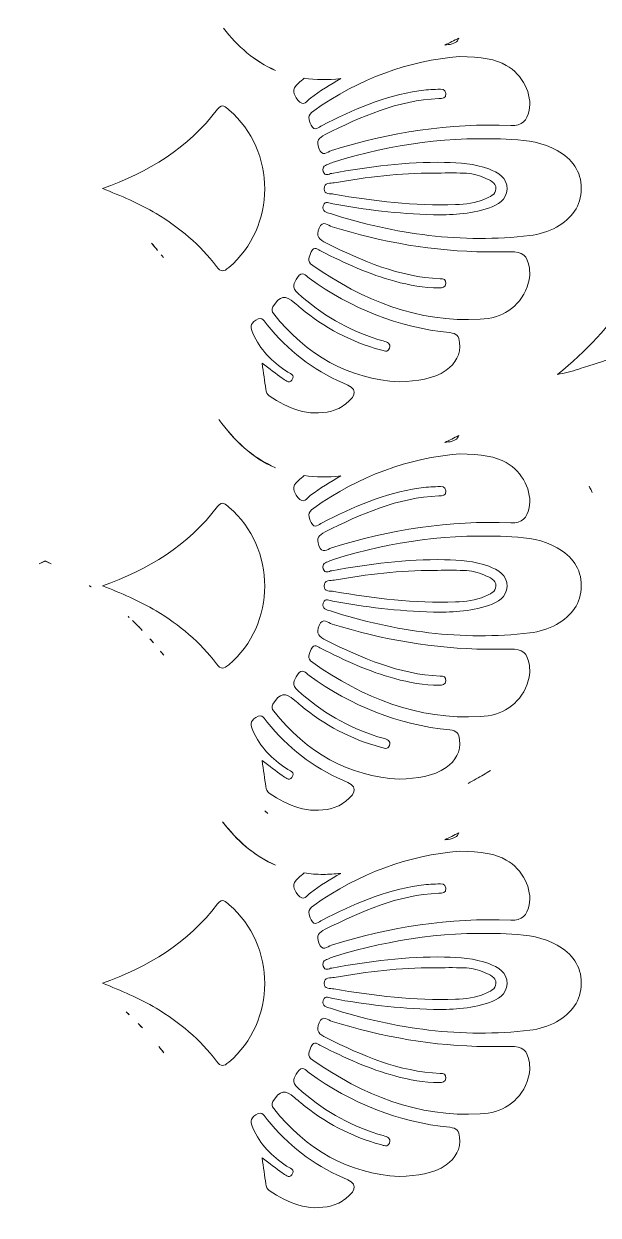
# Model space of a CAD drawing. Extents: x 705 to 8445, y -5934 to -84.
# Drawn here: x 7643.6 to 7818.4, y -1294.7 to -932.6 of the extents above; entities that cross this region are included whole.
import ezdxf

# ---------------------------------------------------------------- set-up
doc = ezdxf.new("R2010")
doc.units = 0
doc.header["$MEASUREMENT"] = 0
doc.layers.add('Layer 1', color=7, linetype='Continuous')

# ---------------------------------------------------------------- blocks, each defined once
blk = doc.blocks.new('block 36')
at = {"layer": 'Layer 1', "lineweight": 0}
blk.add_lwpolyline([(7648.35, -1096.81), (7650.14, -1095.91), (7651.93, -1096.81), (7650.14, -1095.92), (7648.35, -1096.81)], dxfattribs=at)
for points, knots in [([(8407.41, -639.1), (8384.61, -597.14), (8350.92, -557.08), (8310.01, -523.26), (8225.24, -453.22), (8114.63, -393.43), (7990.01, -350.27), (7990.01, -350.27), (7990.01, -350.25), (7990.01, -350.25), (7989.56, -348.29), (7988.99, -346.27), (7988.29, -344.21), (7986.75, -339.66), (7984.08, -333.09), (7978.64, -328.58), (7977.95, -328), (7977.23, -327.47), (7976.49, -327), (7976.49, -327), (7976.49, -327), (7976.48, -327), (7978.02, -308.1), (7974.42, -288.74), (7965.71, -269.33), (7961.26, -259.39), (7953.88, -252.44), (7946.75, -245.72), (7941.01, -240.31), (7935.58, -235.19), (7931.94, -228.82), (7930.86, -226.92), (7929.94, -224.87), (7928.96, -222.69), (7927.7, -219.87), (7926.38, -216.96), (7924.62, -214.13), (7917.57, -202.87), (7906.04, -196.8), (7894.77, -193.55), (7894.77, -193.55), (7893.39, -191.5), (7893.39, -191.5), (7850.97, -126.97), (7786.83, -102.16), (7740.49, -92.73), (7699.6, -84.39), (7665.74, -86.15), (7653.87, -87.19), (7653.82, -87.13), (7653.79, -87.09), (7653.76, -87.06), (7653.76, -87.06), (7653.58, -87.21), (7653.58, -87.21), (7652.01, -87.36), (7650.84, -87.48), (7650.14, -87.56), (7649.43, -87.48), (7648.26, -87.36), (7646.7, -87.21), (7646.7, -87.21), (7646.51, -87.06), (7646.51, -87.06), (7646.48, -87.09), (7646.45, -87.13), (7646.4, -87.19), (7634.53, -86.15), (7600.67, -84.39), (7559.78, -92.73), (7513.44, -102.16), (7449.3, -126.97), (7406.9, -191.48), (7406.9, -191.48), (7405.52, -193.55), (7405.52, -193.55), (7394.23, -196.8), (7382.7, -202.87), (7375.65, -214.13), (7373.89, -216.96), (7372.58, -219.87), (7371.31, -222.69), (7370.33, -224.87), (7369.41, -226.92), (7368.33, -228.82), (7364.69, -235.19), (7359.26, -240.31), (7353.52, -245.72), (7346.39, -252.44), (7339.01, -259.39), (7334.56, -269.33), (7325.85, -288.74), (7322.25, -308.1), (7323.79, -327), (7323.78, -327), (7323.78, -327), (7323.78, -327), (7323.05, -327.47), (7322.32, -327.99), (7321.63, -328.58), (7316.19, -333.09), (7313.52, -339.65), (7311.98, -344.21), (7311.29, -346.27), (7310.71, -348.29), (7310.26, -350.25), (7310.26, -350.25), (7310.26, -350.27), (7310.26, -350.27), (7185.64, -393.43), (7075.03, -453.22), (6990.26, -523.26), (6949.35, -557.08), (6915.66, -597.14), (6892.86, -639.1), (6867.06, -686.53), (6854.92, -735.81), (6856.74, -785.55), (6858.47, -832.44), (6871.11, -881.24), (6894.31, -930.56), (6926.3, -998.52), (6976.91, -1064.15), (7044.73, -1125.62), (7089.41, -1166.12), (7138.87, -1201.57), (7186.72, -1235.86), (7232.05, -1268.36), (7278.94, -1301.97), (7321.49, -1339.71), (7399.07, -1408.49), (7450.5, -1474.94), (7478.64, -1542.74), (7474.81, -1548.78), (7471.23, -1555.62), (7468.57, -1563.02), (7467.16, -1562.92), (7465.6, -1562.85), (7464, -1562.85), (7458.13, -1562.85), (7451.7, -1563.94), (7449.97, -1569.72), (7449.48, -1571.39), (7449.45, -1572.94), (7449.41, -1574.32), (7449.41, -1574.65), (7449.4, -1574.97), (7449.39, -1575.28), (7449.21, -1578.99), (7447.84, -1582.95), (7445.33, -1587.05), (7444.38, -1588.6), (7443.35, -1590.14), (7442.28, -1591.64), (7441.6, -1592.59), (7440.89, -1593.54), (7440.16, -1594.48), (7432.92, -1603.87), (7423.69, -1612.4), (7414.7, -1620.7), (7414.7, -1620.7), (7410.61, -1624.5), (7410.61, -1624.5), (7400.29, -1634.07), (7389.62, -1643.97), (7377.62, -1650.59), (7374.23, -1652.48), (7370.13, -1656.81), (7369.83, -1666.79), (7369.1, -1691.36), (7390.95, -1735.67), (7410.5, -1750.55), (7391.65, -1786.38), (7369.15, -1837.42), (7349.91, -1904.23), (7325.13, -1990.3), (7310.44, -2085.45), (7306.26, -2187.05), (7302.77, -2272.07), (7306.67, -2361.81), (7317.87, -2455.11), (7313.34, -2458.43), (7308.34, -2461.58), (7302.61, -2464.72), (7276.21, -2479.19), (7247.58, -2484.35), (7222, -2479.25), (7187.79, -2472.45), (7160.64, -2452.75), (7141.3, -2420.72), (7104.66, -2360.07), (7103.99, -2265.76), (7122.25, -2203.95), (7141.86, -2137.67), (7181.08, -2071.38), (7245.73, -1995.32), (7250.18, -1990.08), (7254.67, -1984.87), (7259.18, -1979.66), (7283.57, -1951.39), (7308.78, -1922.17), (7326.61, -1888.58), (7350.74, -1843.05), (7356.31, -1794.98), (7341.87, -1756.7), (7341.87, -1756.7), (7331.37, -1728.9), (7331.37, -1728.9), (7331.37, -1728.9), (7333.8, -1758.52), (7333.8, -1758.52), (7336.72, -1794.26), (7322.12, -1826.76), (7309.35, -1847.74), (7289.24, -1880.81), (7261.11, -1908.95), (7233.89, -1936.17), (7222.68, -1947.4), (7211.07, -1959.02), (7200.2, -1970.8), (7135.89, -2040.52), (7089.19, -2104.07), (7057.43, -2165.11), (7014.7, -2247.19), (6999.21, -2325.56), (7011.4, -2398), (7031.15, -2515.4), (7130.49, -2607.87), (7220.17, -2647.42), (7252.4, -2661.63), (7282.45, -2668.81), (7308.01, -2668.81), (7326.56, -2668.81), (7342.74, -2665.03), (7355.66, -2657.4), (7355.66, -2657.42), (7355.66, -2657.42), (7355.66, -2657.42), (7362.53, -2679.36), (7370.34, -2699.79), (7379.03, -2718.56), (7399.29, -2762.32), (7425.1, -2798.69), (7455.73, -2826.65), (7489.46, -2857.45), (7533.52, -2880.64), (7586.71, -2895.59), (7629.05, -2907.49), (7676.23, -2913.71), (7723.76, -2913.71), (7727.22, -2913.71), (7730.69, -2913.68), (7734.15, -2913.61), (7865.4, -2911.1), (7997.29, -2856.35), (8095.98, -2763.41), (8133.64, -2727.95), (8162.82, -2687.49), (8180.37, -2646.4), (8200.65, -2598.94), (8205.83, -2551.02), (8195.77, -2503.97), (8175.91, -2411.09), (8113.39, -2334), (8019.73, -2286.89), (7937.77, -2245.67), (7840.02, -2231.14), (7749.63, -2246.42), (7755.8, -2235.1), (7762.02, -2223.86), (7768.23, -2212.7), (7787.04, -2178.83), (7806.49, -2143.79), (7823.28, -2107.91), (7860.37, -2028.64), (7882.39, -1957.48), (7890.63, -1890.34), (7895.73, -1848.73), (7897.28, -1796.91), (7884.85, -1750.08), (7904.12, -1735.61), (7925.68, -1692.46), (7925.68, -1667.69), (7925.68, -1667.28), (7925.68, -1666.88), (7925.67, -1666.48), (7925.37, -1656.52), (7921.27, -1652.21), (7917.88, -1650.33), (7905.87, -1643.73), (7895.21, -1633.85), (7884.89, -1624.31), (7884.89, -1624.31), (7880.78, -1620.52), (7880.78, -1620.52), (7869.49, -1610.12), (7857.81, -1599.36), (7850.16, -1586.97), (7847.65, -1582.89), (7846.29, -1578.95), (7846.11, -1575.25), (7846.1, -1574.94), (7846.09, -1574.61), (7846.09, -1574.29), (7846.05, -1572.92), (7846.01, -1571.37), (7845.52, -1569.7), (7843.8, -1563.98), (7837.45, -1562.87), (7831.63, -1562.85), (7828.98, -1555.53), (7825.42, -1548.75), (7821.63, -1542.74), (7849.76, -1474.94), (7901.2, -1408.49), (7978.78, -1339.71), (8021.33, -1301.97), (8068.22, -1268.36), (8113.56, -1235.86), (8161.4, -1201.57), (8210.86, -1166.12), (8255.55, -1125.62), (8323.36, -1064.15), (8373.97, -998.52), (8405.96, -930.56), (8429.16, -881.24), (8441.8, -832.45), (8443.53, -785.55), (8445.35, -735.81), (8433.21, -686.53), (8407.41, -639.1)], [0, 0, 0, 0, 1, 1, 1, 2, 2, 2, 3, 3, 3, 4, 4, 4, 5, 5, 5, 6, 6, 6, 7, 7, 7, 8, 8, 8, 9, 9, 9, 10, 10, 10, 11, 11, 11, 12, 12, 12, 13, 13, 13, 14, 14, 14, 15, 15, 15, 16, 16, 16, 17, 17, 17, 18, 18, 18, 19, 19, 19, 20, 20, 20, 21, 21, 21, 22, 22, 22, 23, 23, 23, 24, 24, 24, 25, 25, 25, 26, 26, 26, 27, 27, 27, 28, 28, 28, 29, 29, 29, 30, 30, 30, 31, 31, 31, 32, 32, 32, 33, 33, 33, 34, 34, 34, 35, 35, 35, 36, 36, 36, 37, 37, 37, 38, 38, 38, 39, 39, 39, 40, 40, 40, 41, 41, 41, 42, 42, 42, 43, 43, 43, 44, 44, 44, 45, 45, 45, 46, 46, 46, 47, 47, 47, 48, 48, 48, 49, 49, 49, 50, 50, 50, 51, 51, 51, 52, 52, 52, 53, 53, 53, 54, 54, 54, 55, 55, 55, 56, 56, 56, 57, 57, 57, 58, 58, 58, 59, 59, 59, 60, 60, 60, 61, 61, 61, 62, 62, 62, 63, 63, 63, 64, 64, 64, 65, 65, 65, 66, 66, 66, 67, 67, 67, 68, 68, 68, 69, 69, 69, 70, 70, 70, 71, 71, 71, 72, 72, 72, 73, 73, 73, 74, 74, 74, 75, 75, 75, 76, 76, 76, 77, 77, 77, 78, 78, 78, 79, 79, 79, 80, 80, 80, 81, 81, 81, 82, 82, 82, 83, 83, 83, 84, 84, 84, 85, 85, 85, 86, 86, 86, 87, 87, 87, 88, 88, 88, 89, 89, 89, 90, 90, 90, 91, 91, 91, 92, 92, 92, 93, 93, 93, 94, 94, 94, 95, 95, 95, 96, 96, 96, 97, 97, 97, 98, 98, 98, 99, 99, 99, 100, 100, 100, 101, 101, 101, 102, 102, 102, 103, 103, 103, 104, 104, 104, 105, 105, 105, 106, 106, 106, 107, 107, 107, 108, 108, 108, 109, 109, 109, 110, 110, 110, 110]), ([(7720.25, -946.79), (7720.24, -946.79), (7720.22, -946.8), (7720.21, -946.81), (7713.76, -944.05), (7708.72, -939.5), (7704.35, -933.93), (7708.74, -939.5), (7713.8, -944.05), (7720.25, -946.79)], [0, 0, 0, 0, 1, 1, 1, 2, 2, 2, 3, 3, 3, 3]), ([(7775.99, -936.98), (7775.99, -936.98), (7775.99, -936.99), (7775.99, -937), (7775.55, -938.13), (7774.59, -938.78), (7772.74, -938.97), (7772.4, -939.01), (7772.07, -939.04), (7771.75, -939.09), (7771.74, -939.09), (7771.74, -939.09), (7771.72, -939.09), (7773.12, -938.42), (7774.55, -937.71), (7775.99, -936.98)], [0, 0, 0, 0, 1, 1, 1, 2, 2, 2, 3, 3, 3, 4, 4, 4, 5, 5, 5, 5]), ([(7733.4, -970.46), (7732.6, -968.22), (7733.32, -967.27), (7735.31, -966.29), (7746.3, -960.9), (7757.36, -955.83), (7769.9, -955.35), (7770.91, -955.32), (7772.18, -955.33), (7772.02, -953.83), (7771.89, -952.45), (7770.69, -952.47), (7769.65, -952.53), (7767.71, -952.63), (7765.77, -952.7), (7763.86, -952.99), (7753.33, -954.51), (7743.78, -958.83), (7734.37, -963.5), (7733.35, -964.02), (7732.11, -965.6), (7731.04, -963.41), (7730.23, -961.75), (7729.87, -960.47), (7731.83, -959.09), (7745.64, -949.29), (7760.94, -943.72), (7776.13, -942.61), (7782.89, -942.56), (7787.25, -943.48), (7790.42, -945.26), (7795.39, -948.04), (7798.47, -954.11), (7797.35, -959.02), (7796.68, -961.93), (7795.42, -963.72), (7791.79, -963.56), (7773.16, -962.75), (7755, -965.57), (7737.22, -971.17), (7735.99, -971.57), (7734.38, -973.23), (7733.4, -970.46)], [0, 0, 0, 0, 1, 1, 1, 2, 2, 2, 3, 3, 3, 4, 4, 4, 5, 5, 5, 6, 6, 6, 7, 7, 7, 8, 8, 8, 9, 9, 9, 10, 10, 10, 11, 11, 11, 12, 12, 12, 13, 13, 13, 14, 14, 14, 14]), ([(7815.22, -1036.67), (7814.3, -1036.91), (7813.45, -1037.29), (7812.54, -1037.58), (7810.37, -1038.26), (7808.18, -1038.8), (7805.98, -1039.22), (7823.96, -1024.92), (7834, -1008.48), (7835.9, -990.12), (7837.53, -974.2), (7832.77, -959.23), (7826.18, -946.7), (7829.58, -949.44), (7832.8, -952.38), (7835.84, -955.58), (7844.37, -964.56), (7849.33, -975.11), (7849.24, -987.28), (7847.75, -1009.22), (7840.36, -1030.14), (7815.22, -1036.67)], [0, 0, 0, 0, 1, 1, 1, 2, 2, 2, 3, 3, 3, 4, 4, 4, 5, 5, 5, 6, 6, 6, 7, 7, 7, 7]), ([(7740.09, -949.3), (7736.92, -951.06), (7733.84, -953.03), (7730.84, -955.19), (7729.81, -955.94), (7728.77, -958.12), (7727.02, -955.79), (7725.63, -953.96), (7725, -952.62), (7727.17, -950.69), (7727.75, -950.18), (7728.33, -949.69), (7728.92, -949.2), (7728.93, -949.19), (7728.93, -949.19), (7728.94, -949.17), (7732.41, -949.67), (7736.11, -949.73), (7740.09, -949.3)], [0, 0, 0, 0, 1, 1, 1, 2, 2, 2, 3, 3, 3, 4, 4, 4, 5, 5, 5, 6, 6, 6, 6]), ([(7702.61, -958.6), (7704.15, -956.59), (7705.02, -957.93), (7706.1, -958.85), (7720.6, -971.15), (7720.52, -994.45), (7706, -1006.72), (7704.46, -1008.02), (7703.61, -1008.17), (7702.29, -1006.41), (7697.29, -999.77), (7691.01, -994.57), (7683.91, -990.32), (7678.75, -987.23), (7673.23, -984.92), (7667.53, -982.7), (7681.55, -977.82), (7693.56, -970.35), (7702.61, -958.6)], [0, 0, 0, 0, 1, 1, 1, 2, 2, 2, 3, 3, 3, 4, 4, 4, 5, 5, 5, 6, 6, 6, 6]), ([(7736.92, -990.31), (7735.81, -989.97), (7734.2, -989.76), (7734.76, -987.91), (7735.32, -986.14), (7736.68, -987.21), (7737.64, -987.38), (7747.41, -989.12), (7757.24, -990.36), (7768.24, -990.7), (7773.21, -990.66), (7779.28, -990.7), (7785.07, -988.64), (7787.85, -987.66), (7790.55, -986.17), (7790.66, -982.88), (7790.78, -979.35), (7787.95, -977.83), (7785.09, -976.76), (7780.76, -975.15), (7776.2, -974.81), (7771.63, -974.74), (7760.07, -974.55), (7748.67, -976.09), (7737.31, -978.09), (7736.44, -978.25), (7735.26, -979.13), (7734.75, -977.53), (7734.24, -975.92), (7735.5, -975.62), (7736.55, -975.19), (7737.08, -974.97), (7737.6, -974.77), (7738.15, -974.6), (7755.72, -969.11), (7773.72, -966.75), (7792.11, -967.77), (7796.91, -968.04), (7801.69, -968.69), (7805.95, -971.13), (7810.4, -973.66), (7813.27, -977.4), (7813.25, -982.68), (7813.25, -988.08), (7810.3, -991.85), (7805.7, -994.42), (7803.19, -995.82), (7800.42, -996.66), (7797.59, -996.99), (7776.87, -999.4), (7756.68, -996.68), (7736.92, -990.31)], [0, 0, 0, 0, 1, 1, 1, 2, 2, 2, 3, 3, 3, 4, 4, 4, 5, 5, 5, 6, 6, 6, 7, 7, 7, 8, 8, 8, 9, 9, 9, 10, 10, 10, 11, 11, 11, 12, 12, 12, 13, 13, 13, 14, 14, 14, 15, 15, 15, 16, 16, 16, 17, 17, 17, 17]), ([(7735.01, -982.78), (7734.96, -980.69), (7736.98, -981.16), (7738.11, -980.96), (7748.1, -979.17), (7758.17, -978.02), (7768.32, -977.99), (7771.4, -977.99), (7774.48, -977.94), (7777.55, -978.01), (7779.73, -978.06), (7781.84, -978.56), (7783.83, -979.45), (7785.38, -980.15), (7787.33, -980.78), (7787.29, -982.78), (7787.26, -984.58), (7785.44, -985.22), (7784, -985.87), (7781.14, -987.19), (7778.07, -987.47), (7774.99, -987.58), (7762.51, -988), (7750.2, -986.53), (7737.95, -984.41), (7736.86, -984.21), (7735.06, -984.6), (7735.01, -982.78)], [0, 0, 0, 0, 1, 1, 1, 2, 2, 2, 3, 3, 3, 4, 4, 4, 5, 5, 5, 6, 6, 6, 7, 7, 7, 8, 8, 8, 9, 9, 9, 9]), ([(7731.52, -1006.05), (7729.55, -1004.69), (7730.45, -1003.38), (7731.09, -1001.96), (7731.96, -999.96), (7733.13, -1001.29), (7734.12, -1001.78), (7741.37, -1005.36), (7748.68, -1008.79), (7756.54, -1010.89), (7760.94, -1012.08), (7765.41, -1012.91), (7770.01, -1012.9), (7770.94, -1012.9), (7771.91, -1012.79), (7772.06, -1011.6), (7772.21, -1010.28), (7771.23, -1010.15), (7770.28, -1010.1), (7757.78, -1009.62), (7746.67, -1004.72), (7735.69, -999.29), (7733.52, -998.22), (7732.36, -997.24), (7733.5, -994.7), (7734.65, -992.14), (7736.23, -993.94), (7737.43, -994.31), (7752.75, -999.07), (7768.38, -1001.81), (7784.44, -1001.96), (7786.84, -1001.96), (7789.23, -1001.98), (7791.62, -1001.94), (7795.49, -1001.9), (7796.81, -1002.99), (7797.45, -1006.87), (7797.76, -1008.83), (7797.51, -1010.72), (7796.79, -1012.57), (7794.27, -1019.11), (7789.07, -1022.07), (7782.5, -1022.44), (7763.46, -1023.49), (7746.86, -1016.68), (7731.52, -1006.05)], [0, 0, 0, 0, 1, 1, 1, 2, 2, 2, 3, 3, 3, 4, 4, 4, 5, 5, 5, 6, 6, 6, 7, 7, 7, 8, 8, 8, 9, 9, 9, 10, 10, 10, 11, 11, 11, 12, 12, 12, 13, 13, 13, 14, 14, 14, 15, 15, 15, 15]), ([(7684.35, -1001.51), (7683.75, -1000.79), (7683.12, -1000.06), (7682.49, -999.34), (7682.61, -999.49), (7682.75, -999.62), (7682.87, -999.76), (7683.38, -1000.34), (7683.88, -1000.93), (7684.35, -1001.51)], [0, 0, 0, 0, 1, 1, 1, 2, 2, 2, 3, 3, 3, 3]), ([(7686.12, -1003.71), (7685.89, -1003.41), (7685.67, -1003.12), (7685.43, -1002.84), (7685.56, -1002.99), (7685.69, -1003.15), (7685.81, -1003.3), (7685.92, -1003.44), (7686.01, -1003.58), (7686.12, -1003.71)], [0, 0, 0, 0, 1, 1, 1, 2, 2, 2, 3, 3, 3, 3]), ([(7772.14, -1037.93), (7768.11, -1040.73), (7763.44, -1041.09), (7757.88, -1041.48), (7742.54, -1040.58), (7729.62, -1033.48), (7719.68, -1020.75), (7719.14, -1020.07), (7718.88, -1019.51), (7719.43, -1018.62), (7721.52, -1015.25), (7723.16, -1014.94), (7726.06, -1017.5), (7726.67, -1018.03), (7727.27, -1018.55), (7727.88, -1019.06), (7735.07, -1025.04), (7743.18, -1029.28), (7752.2, -1031.76), (7753.14, -1032.01), (7754.36, -1032.62), (7754.85, -1031.27), (7755.4, -1029.77), (7754.15, -1029.35), (7753.02, -1029.01), (7752.47, -1028.85), (7751.92, -1028.73), (7751.37, -1028.55), (7742.21, -1025.71), (7734.15, -1020.97), (7727.01, -1014.54), (7724.91, -1012.67), (7725.75, -1011.46), (7726.92, -1009.72), (7728.37, -1007.58), (7729.39, -1009.13), (7730.48, -1009.93), (7743.27, -1019.24), (7757.49, -1024.9), (7773.25, -1026.5), (7775.28, -1026.71), (7776.07, -1027.67), (7776.23, -1029.48), (7776.57, -1033.12), (7775.1, -1035.88), (7772.14, -1037.93)], [0, 0, 0, 0, 1, 1, 1, 2, 2, 2, 3, 3, 3, 4, 4, 4, 5, 5, 5, 6, 6, 6, 7, 7, 7, 8, 8, 8, 9, 9, 9, 10, 10, 10, 11, 11, 11, 12, 12, 12, 13, 13, 13, 14, 14, 14, 15, 15, 15, 15]), ([(7737.23, -1050.35), (7730.13, -1052.12), (7724.05, -1049.63), (7718.33, -1045.73), (7717.63, -1045.25), (7717.37, -1044.54), (7717.26, -1043.7), (7716.94, -1041.23), (7716.55, -1038.77), (7716.13, -1035.78), (7718.44, -1037.51), (7720.3, -1038.98), (7722.25, -1040.3), (7723.11, -1040.89), (7724.27, -1042.16), (7725.19, -1040.92), (7726.37, -1039.34), (7724.52, -1038.88), (7723.58, -1038.26), (7719.14, -1035.3), (7715.45, -1031.71), (7713.35, -1026.69), (7712.71, -1025.15), (7712.26, -1023.88), (7714.23, -1022.69), (7716.36, -1021.38), (7716.84, -1023.19), (7717.65, -1024.15), (7724.04, -1031.75), (7731.5, -1037.9), (7740.74, -1041.76), (7745.12, -1043.59), (7745.31, -1045.21), (7741.48, -1048.22), (7740.2, -1049.23), (7738.78, -1049.95), (7737.23, -1050.35)], [0, 0, 0, 0, 1, 1, 1, 2, 2, 2, 3, 3, 3, 4, 4, 4, 5, 5, 5, 6, 6, 6, 7, 7, 7, 8, 8, 8, 9, 9, 9, 10, 10, 10, 11, 11, 11, 12, 12, 12, 12]), ([(7703, -1052.94), (7707.71, -1059.28), (7713.12, -1064.53), (7720.25, -1067.56), (7720.24, -1067.56), (7720.22, -1067.58), (7720.21, -1067.58), (7713.08, -1064.55), (7707.68, -1059.3), (7703, -1052.94)], [0, 0, 0, 0, 1, 1, 1, 2, 2, 2, 3, 3, 3, 3]), ([(7775.99, -1057.76), (7775.99, -1057.76), (7775.99, -1057.77), (7775.99, -1057.77), (7775.55, -1058.89), (7774.59, -1059.55), (7772.74, -1059.74), (7772.4, -1059.77), (7772.07, -1059.81), (7771.75, -1059.86), (7773.13, -1059.19), (7774.56, -1058.48), (7775.99, -1057.76)], [0, 0, 0, 0, 1, 1, 1, 2, 2, 2, 3, 3, 3, 4, 4, 4, 4]), ([(7733.4, -1091.22), (7732.6, -1088.98), (7733.32, -1088.04), (7735.31, -1087.06), (7746.3, -1081.67), (7757.36, -1076.6), (7769.9, -1076.12), (7770.91, -1076.08), (7772.18, -1076.09), (7772.02, -1074.59), (7771.89, -1073.22), (7770.69, -1073.23), (7769.65, -1073.29), (7767.71, -1073.4), (7765.77, -1073.47), (7763.86, -1073.76), (7753.33, -1075.27), (7743.78, -1079.59), (7734.37, -1084.27), (7733.35, -1084.78), (7732.11, -1086.37), (7731.04, -1084.17), (7730.23, -1082.51), (7729.87, -1081.24), (7731.83, -1079.85), (7745.64, -1070.06), (7760.94, -1064.49), (7776.13, -1063.38), (7782.89, -1063.33), (7787.25, -1064.25), (7790.42, -1066.02), (7795.39, -1068.8), (7798.47, -1074.88), (7797.35, -1079.78), (7796.68, -1082.69), (7795.42, -1084.48), (7791.79, -1084.33), (7773.16, -1083.52), (7755, -1086.33), (7737.22, -1091.94), (7735.99, -1092.33), (7734.38, -1093.99), (7733.4, -1091.22)], [0, 0, 0, 0, 1, 1, 1, 2, 2, 2, 3, 3, 3, 4, 4, 4, 5, 5, 5, 6, 6, 6, 7, 7, 7, 8, 8, 8, 9, 9, 9, 10, 10, 10, 11, 11, 11, 12, 12, 12, 13, 13, 13, 14, 14, 14, 14]), ([(7727.02, -1076.56), (7725.63, -1074.72), (7725, -1073.39), (7727.17, -1071.45), (7727.75, -1070.94), (7728.33, -1070.45), (7728.92, -1069.96), (7728.92, -1069.96), (7728.93, -1069.96), (7728.93, -1069.95), (7732.41, -1070.45), (7736.11, -1070.51), (7740.09, -1070.07), (7736.92, -1071.82), (7733.84, -1073.79), (7730.84, -1075.95), (7729.81, -1076.7), (7728.77, -1078.89), (7727.02, -1076.56)], [0, 0, 0, 0, 1, 1, 1, 2, 2, 2, 3, 3, 3, 4, 4, 4, 5, 5, 5, 6, 6, 6, 6]), ([(7816.58, -1075.07), (7816.27, -1074.42), (7815.95, -1073.79), (7815.62, -1073.16), (7815.78, -1073.48), (7815.95, -1073.8), (7816.12, -1074.13), (7816.27, -1074.44), (7816.44, -1074.75), (7816.58, -1075.07)], [0, 0, 0, 0, 1, 1, 1, 2, 2, 2, 3, 3, 3, 3]), ([(7702.61, -1079.36), (7704.15, -1077.36), (7705.02, -1078.7), (7706.1, -1079.61), (7720.6, -1091.91), (7720.52, -1115.22), (7706, -1127.48), (7704.46, -1128.78), (7703.61, -1128.94), (7702.29, -1127.17), (7697.29, -1120.54), (7691.01, -1115.33), (7683.91, -1111.09), (7678.75, -1108), (7673.23, -1105.68), (7667.53, -1103.46), (7681.55, -1098.58), (7693.56, -1091.12), (7702.61, -1079.36)], [0, 0, 0, 0, 1, 1, 1, 2, 2, 2, 3, 3, 3, 4, 4, 4, 5, 5, 5, 6, 6, 6, 6]), ([(7805.7, -1115.18), (7803.19, -1116.59), (7800.42, -1117.42), (7797.59, -1117.76), (7776.87, -1120.17), (7756.68, -1117.45), (7736.92, -1111.08), (7735.81, -1110.73), (7734.2, -1110.53), (7734.76, -1108.68), (7735.32, -1106.9), (7736.68, -1107.97), (7737.64, -1108.14), (7747.41, -1109.88), (7757.24, -1111.12), (7768.24, -1111.47), (7773.21, -1111.42), (7779.28, -1111.47), (7785.07, -1109.41), (7787.85, -1108.43), (7790.55, -1106.94), (7790.66, -1103.64), (7790.78, -1100.11), (7787.95, -1098.6), (7785.09, -1097.52), (7780.76, -1095.91), (7776.2, -1095.58), (7771.63, -1095.51), (7760.07, -1095.31), (7748.67, -1096.85), (7737.31, -1098.86), (7736.44, -1099.01), (7735.26, -1099.9), (7734.75, -1098.3), (7734.24, -1096.69), (7735.5, -1096.39), (7736.55, -1095.96), (7737.08, -1095.73), (7737.6, -1095.53), (7738.15, -1095.36), (7755.72, -1089.87), (7773.72, -1087.51), (7792.11, -1088.54), (7796.91, -1088.8), (7801.69, -1089.46), (7805.95, -1091.89), (7810.4, -1094.42), (7813.27, -1098.17), (7813.25, -1103.44), (7813.25, -1108.84), (7810.3, -1112.61), (7805.7, -1115.18)], [0, 0, 0, 0, 1, 1, 1, 2, 2, 2, 3, 3, 3, 4, 4, 4, 5, 5, 5, 6, 6, 6, 7, 7, 7, 8, 8, 8, 9, 9, 9, 10, 10, 10, 11, 11, 11, 12, 12, 12, 13, 13, 13, 14, 14, 14, 15, 15, 15, 16, 16, 16, 17, 17, 17, 17]), ([(7735.01, -1103.55), (7734.96, -1101.46), (7736.98, -1101.92), (7738.11, -1101.72), (7748.1, -1099.93), (7758.17, -1098.79), (7768.32, -1098.75), (7771.4, -1098.75), (7774.48, -1098.7), (7777.55, -1098.77), (7779.73, -1098.82), (7781.84, -1099.32), (7783.83, -1100.22), (7785.38, -1100.91), (7787.33, -1101.54), (7787.29, -1103.55), (7787.26, -1105.35), (7785.44, -1105.98), (7784, -1106.64), (7781.14, -1107.95), (7778.07, -1108.24), (7774.99, -1108.34), (7762.51, -1108.76), (7750.2, -1107.29), (7737.95, -1105.17), (7736.86, -1104.98), (7735.06, -1105.36), (7735.01, -1103.55)], [0, 0, 0, 0, 1, 1, 1, 2, 2, 2, 3, 3, 3, 4, 4, 4, 5, 5, 5, 6, 6, 6, 7, 7, 7, 8, 8, 8, 9, 9, 9, 9]), ([(7664.08, -1103.77), (7663.9, -1103.65), (7663.73, -1103.54), (7663.53, -1103.42), (7663.61, -1103.45), (7663.68, -1103.5), (7663.74, -1103.54), (7663.77, -1103.56), (7663.81, -1103.58), (7663.84, -1103.61), (7663.93, -1103.67), (7664.01, -1103.73), (7664.08, -1103.77)], [0, 0, 0, 0, 1, 1, 1, 2, 2, 2, 3, 3, 3, 4, 4, 4, 4]), ([(7675.72, -1113.07), (7675.62, -1112.97), (7675.51, -1112.89), (7675.42, -1112.79), (7675.45, -1112.82), (7675.5, -1112.85), (7675.54, -1112.89), (7675.6, -1112.95), (7675.66, -1113.01), (7675.72, -1113.07)], [0, 0, 0, 0, 1, 1, 1, 2, 2, 2, 3, 3, 3, 3]), ([(7679.66, -1117.01), (7679.41, -1116.75), (7679.18, -1116.49), (7678.94, -1116.24), (7678.7, -1115.99), (7678.45, -1115.74), (7678.2, -1115.49), (7677.95, -1115.24), (7677.7, -1114.99), (7677.45, -1114.74), (7677.19, -1114.49), (7676.93, -1114.24), (7676.67, -1113.99), (7676.79, -1114.09), (7676.9, -1114.19), (7677, -1114.3), (7677.15, -1114.44), (7677.3, -1114.58), (7677.45, -1114.74), (7677.47, -1114.75), (7677.49, -1114.77), (7677.52, -1114.8), (7677.74, -1115.02), (7677.97, -1115.25), (7678.2, -1115.49), (7678.27, -1115.55), (7678.35, -1115.63), (7678.42, -1115.7), (7678.6, -1115.88), (7678.77, -1116.06), (7678.94, -1116.24), (7679.13, -1116.42), (7679.31, -1116.61), (7679.49, -1116.8), (7679.55, -1116.87), (7679.61, -1116.93), (7679.66, -1117.01)], [0, 0, 0, 0, 1, 1, 1, 2, 2, 2, 3, 3, 3, 4, 4, 4, 5, 5, 5, 6, 6, 6, 7, 7, 7, 8, 8, 8, 9, 9, 9, 10, 10, 10, 11, 11, 11, 12, 12, 12, 12]), ([(7796.79, -1133.34), (7794.27, -1139.88), (7789.07, -1142.84), (7782.5, -1143.21), (7763.46, -1144.26), (7746.86, -1137.44), (7731.52, -1126.81), (7729.55, -1125.45), (7730.45, -1124.14), (7731.09, -1122.72), (7731.96, -1120.73), (7733.13, -1122.05), (7734.12, -1122.54), (7741.37, -1126.12), (7748.68, -1129.56), (7756.54, -1131.66), (7760.94, -1132.85), (7765.41, -1133.67), (7770.01, -1133.66), (7770.94, -1133.66), (7771.91, -1133.55), (7772.06, -1132.36), (7772.21, -1131.05), (7771.23, -1130.92), (7770.28, -1130.87), (7757.78, -1130.38), (7746.67, -1125.49), (7735.69, -1120.06), (7733.52, -1118.99), (7732.36, -1118.01), (7733.5, -1115.47), (7734.65, -1112.9), (7736.23, -1114.7), (7737.43, -1115.07), (7752.75, -1119.83), (7768.38, -1122.58), (7784.44, -1122.72), (7786.84, -1122.72), (7789.23, -1122.74), (7791.62, -1122.71), (7795.49, -1122.66), (7796.81, -1123.76), (7797.45, -1127.64), (7797.76, -1129.59), (7797.51, -1131.49), (7796.79, -1133.34)], [0, 0, 0, 0, 1, 1, 1, 2, 2, 2, 3, 3, 3, 4, 4, 4, 5, 5, 5, 6, 6, 6, 7, 7, 7, 8, 8, 8, 9, 9, 9, 10, 10, 10, 11, 11, 11, 12, 12, 12, 13, 13, 13, 14, 14, 14, 15, 15, 15, 15]), ([(7683.1, -1120.8), (7682.74, -1120.39), (7682.39, -1119.98), (7682.02, -1119.56), (7682.3, -1119.88), (7682.59, -1120.2), (7682.87, -1120.52), (7682.96, -1120.62), (7683.03, -1120.7), (7683.1, -1120.8)], [0, 0, 0, 0, 1, 1, 1, 2, 2, 2, 3, 3, 3, 3]), ([(7686.19, -1124.57), (7685.86, -1124.15), (7685.52, -1123.73), (7685.19, -1123.3), (7685.4, -1123.56), (7685.61, -1123.82), (7685.81, -1124.07), (7685.94, -1124.24), (7686.06, -1124.4), (7686.19, -1124.57)], [0, 0, 0, 0, 1, 1, 1, 2, 2, 2, 3, 3, 3, 3]), ([(7772.14, -1158.69), (7768.11, -1161.5), (7763.44, -1161.85), (7757.88, -1162.25), (7742.54, -1161.34), (7729.62, -1154.24), (7719.68, -1141.51), (7719.14, -1140.83), (7718.88, -1140.27), (7719.43, -1139.39), (7721.52, -1136.01), (7723.16, -1135.7), (7726.06, -1138.27), (7726.67, -1138.79), (7727.27, -1139.32), (7727.88, -1139.83), (7735.07, -1145.81), (7743.18, -1150.04), (7752.2, -1152.52), (7753.14, -1152.77), (7754.36, -1153.38), (7754.85, -1152.03), (7755.4, -1150.53), (7754.15, -1150.11), (7753.02, -1149.78), (7752.47, -1149.61), (7751.92, -1149.49), (7751.37, -1149.31), (7742.21, -1146.47), (7734.15, -1141.74), (7727.01, -1135.31), (7724.91, -1133.43), (7725.75, -1132.23), (7726.92, -1130.49), (7728.37, -1128.34), (7729.39, -1129.89), (7730.48, -1130.69), (7743.27, -1140.01), (7757.49, -1145.66), (7773.25, -1147.26), (7775.28, -1147.48), (7776.07, -1148.43), (7776.23, -1150.24), (7776.57, -1153.88), (7775.1, -1156.64), (7772.14, -1158.69)], [0, 0, 0, 0, 1, 1, 1, 2, 2, 2, 3, 3, 3, 4, 4, 4, 5, 5, 5, 6, 6, 6, 7, 7, 7, 8, 8, 8, 9, 9, 9, 10, 10, 10, 11, 11, 11, 12, 12, 12, 13, 13, 13, 14, 14, 14, 15, 15, 15, 15]), ([(7737.23, -1171.11), (7730.13, -1172.89), (7724.05, -1170.4), (7718.33, -1166.49), (7717.63, -1166.02), (7717.37, -1165.3), (7717.26, -1164.47), (7716.94, -1162), (7716.55, -1159.54), (7716.13, -1156.54), (7718.44, -1158.27), (7720.3, -1159.74), (7722.25, -1161.07), (7723.11, -1161.65), (7724.27, -1162.93), (7725.19, -1161.69), (7726.37, -1160.1), (7724.52, -1159.65), (7723.58, -1159.03), (7719.14, -1156.07), (7715.45, -1152.48), (7713.35, -1147.45), (7712.71, -1145.91), (7712.26, -1144.65), (7714.23, -1143.46), (7716.36, -1142.14), (7716.84, -1143.96), (7717.65, -1144.91), (7724.04, -1152.51), (7731.5, -1158.67), (7740.74, -1162.52), (7745.12, -1164.36), (7745.31, -1165.97), (7741.48, -1168.99), (7740.2, -1169.99), (7738.78, -1170.72), (7737.23, -1171.11)], [0, 0, 0, 0, 1, 1, 1, 2, 2, 2, 3, 3, 3, 4, 4, 4, 5, 5, 5, 6, 6, 6, 7, 7, 7, 8, 8, 8, 9, 9, 9, 10, 10, 10, 11, 11, 11, 12, 12, 12, 12]), ([(7778.86, -1163.5), (7779.66, -1163.06), (7780.47, -1162.62), (7781.28, -1162.15), (7782.77, -1161.3), (7784.23, -1160.46), (7785.65, -1159.6), (7784.23, -1160.46), (7782.77, -1161.32), (7781.28, -1162.16), (7780.46, -1162.63), (7779.67, -1163.06), (7778.86, -1163.5)], [0, 0, 0, 0, 1, 1, 1, 2, 2, 2, 3, 3, 3, 4, 4, 4, 4]), ([(7717.01, -1171.85), (7717.28, -1172.13), (7717.56, -1172.39), (7717.84, -1172.65), (7717.84, -1172.65), (7717.84, -1172.66), (7717.84, -1172.66), (7717.57, -1172.4), (7717.28, -1172.13), (7717.01, -1171.85)], [0, 0, 0, 0, 1, 1, 1, 2, 2, 2, 3, 3, 3, 3]), ([(7720.25, -1188.34), (7720.24, -1188.34), (7720.22, -1188.35), (7720.21, -1188.35), (7714.19, -1185.79), (7709.41, -1181.66), (7705.23, -1176.6), (7704.84, -1176.12), (7704.46, -1175.65), (7704.1, -1175.16), (7708.55, -1180.86), (7713.67, -1185.55), (7720.25, -1188.34)], [0, 0, 0, 0, 1, 1, 1, 2, 2, 2, 3, 3, 3, 4, 4, 4, 4]), ([(7775.99, -1178.53), (7775.99, -1178.53), (7775.99, -1178.54), (7775.99, -1178.54), (7775.55, -1179.67), (7774.59, -1180.32), (7772.74, -1180.51), (7772.4, -1180.55), (7772.07, -1180.58), (7771.75, -1180.63), (7771.74, -1180.63), (7771.74, -1180.63), (7771.72, -1180.63), (7773.12, -1179.96), (7774.55, -1179.26), (7775.99, -1178.53)], [0, 0, 0, 0, 1, 1, 1, 2, 2, 2, 3, 3, 3, 4, 4, 4, 5, 5, 5, 5]), ([(7733.4, -1212), (7732.6, -1209.76), (7733.32, -1208.81), (7735.31, -1207.84), (7746.3, -1202.44), (7757.36, -1197.37), (7769.9, -1196.89), (7770.91, -1196.86), (7772.18, -1196.87), (7772.02, -1195.37), (7771.89, -1194), (7770.69, -1194.01), (7769.65, -1194.07), (7767.71, -1194.17), (7765.77, -1194.25), (7763.86, -1194.53), (7753.33, -1196.05), (7743.78, -1200.37), (7734.37, -1205.04), (7733.35, -1205.56), (7732.11, -1207.14), (7731.04, -1204.95), (7730.23, -1203.29), (7729.87, -1202.01), (7731.83, -1200.63), (7745.64, -1190.83), (7760.94, -1185.26), (7776.13, -1184.15), (7782.89, -1184.1), (7787.25, -1185.02), (7790.42, -1186.8), (7795.39, -1189.58), (7798.47, -1195.65), (7797.35, -1200.56), (7796.68, -1203.47), (7795.42, -1205.26), (7791.79, -1205.1), (7773.16, -1204.29), (7755, -1207.11), (7737.22, -1212.71), (7735.99, -1213.11), (7734.38, -1214.77), (7733.4, -1212)], [0, 0, 0, 0, 1, 1, 1, 2, 2, 2, 3, 3, 3, 4, 4, 4, 5, 5, 5, 6, 6, 6, 7, 7, 7, 8, 8, 8, 9, 9, 9, 10, 10, 10, 11, 11, 11, 12, 12, 12, 13, 13, 13, 14, 14, 14, 14]), ([(7727.02, -1197.34), (7725.63, -1195.5), (7725, -1194.16), (7727.17, -1192.23), (7727.75, -1191.72), (7728.33, -1191.23), (7728.92, -1190.74), (7730.79, -1191.01), (7732.72, -1191.16), (7734.74, -1191.16), (7736.47, -1191.16), (7738.25, -1191.05), (7740.08, -1190.86), (7736.91, -1192.6), (7733.84, -1194.57), (7730.84, -1196.73), (7729.81, -1197.48), (7728.77, -1199.66), (7727.02, -1197.34)], [0, 0, 0, 0, 1, 1, 1, 2, 2, 2, 3, 3, 3, 4, 4, 4, 5, 5, 5, 6, 6, 6, 6]), ([(7702.61, -1200.14), (7704.15, -1198.14), (7705.02, -1199.47), (7706.1, -1200.39), (7720.6, -1212.69), (7720.52, -1235.99), (7706, -1248.26), (7704.46, -1249.56), (7703.61, -1249.71), (7702.29, -1247.95), (7697.29, -1241.31), (7691.01, -1236.11), (7683.91, -1231.86), (7678.75, -1228.77), (7673.23, -1226.46), (7667.53, -1224.24), (7681.55, -1219.36), (7693.56, -1211.89), (7702.61, -1200.14)], [0, 0, 0, 0, 1, 1, 1, 2, 2, 2, 3, 3, 3, 4, 4, 4, 5, 5, 5, 6, 6, 6, 6]), ([(7805.7, -1235.96), (7803.19, -1237.36), (7800.42, -1238.2), (7797.59, -1238.53), (7776.87, -1240.94), (7756.68, -1238.22), (7736.92, -1231.85), (7735.81, -1231.51), (7734.2, -1231.3), (7734.76, -1229.45), (7735.32, -1227.68), (7736.68, -1228.75), (7737.64, -1228.92), (7747.41, -1230.66), (7757.24, -1231.9), (7768.24, -1232.25), (7773.21, -1232.2), (7779.28, -1232.25), (7785.07, -1230.18), (7787.85, -1229.2), (7790.55, -1227.71), (7790.66, -1224.42), (7790.78, -1220.89), (7787.95, -1219.37), (7785.09, -1218.3), (7780.76, -1216.69), (7776.2, -1216.35), (7771.63, -1216.28), (7760.07, -1216.09), (7748.67, -1217.63), (7737.31, -1219.63), (7736.44, -1219.79), (7735.26, -1220.67), (7734.75, -1219.07), (7734.24, -1217.46), (7735.5, -1217.16), (7736.55, -1216.74), (7737.08, -1216.51), (7737.6, -1216.31), (7738.15, -1216.14), (7755.72, -1210.65), (7773.72, -1208.29), (7792.11, -1209.31), (7796.91, -1209.58), (7801.69, -1210.23), (7805.95, -1212.67), (7810.4, -1215.2), (7813.27, -1218.94), (7813.25, -1224.22), (7813.25, -1229.62), (7810.3, -1233.39), (7805.7, -1235.96)], [0, 0, 0, 0, 1, 1, 1, 2, 2, 2, 3, 3, 3, 4, 4, 4, 5, 5, 5, 6, 6, 6, 7, 7, 7, 8, 8, 8, 9, 9, 9, 10, 10, 10, 11, 11, 11, 12, 12, 12, 13, 13, 13, 14, 14, 14, 15, 15, 15, 16, 16, 16, 17, 17, 17, 17]), ([(7735.01, -1224.32), (7734.96, -1222.24), (7736.98, -1222.7), (7738.11, -1222.5), (7748.1, -1220.71), (7758.17, -1219.56), (7768.32, -1219.53), (7771.4, -1219.53), (7774.48, -1219.48), (7777.55, -1219.55), (7779.73, -1219.6), (7781.84, -1220.1), (7783.83, -1220.99), (7785.38, -1221.69), (7787.33, -1222.32), (7787.29, -1224.32), (7787.26, -1226.13), (7785.44, -1226.76), (7784, -1227.41), (7781.14, -1228.73), (7778.07, -1229.01), (7774.99, -1229.12), (7762.51, -1229.54), (7750.2, -1228.07), (7737.95, -1225.95), (7736.86, -1225.76), (7735.06, -1226.14), (7735.01, -1224.32)], [0, 0, 0, 0, 1, 1, 1, 2, 2, 2, 3, 3, 3, 4, 4, 4, 5, 5, 5, 6, 6, 6, 7, 7, 7, 8, 8, 8, 9, 9, 9, 9]), ([(7675.72, -1233.84), (7675.41, -1233.56), (7675.1, -1233.27), (7674.77, -1232.97), (7675.02, -1233.2), (7675.29, -1233.44), (7675.54, -1233.67), (7675.54, -1233.67), (7675.72, -1233.84), (7675.72, -1233.84)], [0, 0, 0, 0, 1, 1, 1, 2, 2, 2, 3, 3, 3, 3]), ([(7796.79, -1254.11), (7794.27, -1260.65), (7789.07, -1263.61), (7782.5, -1263.98), (7763.46, -1265.03), (7746.86, -1258.22), (7731.52, -1247.59), (7729.55, -1246.23), (7730.45, -1244.92), (7731.09, -1243.5), (7731.96, -1241.5), (7733.13, -1242.83), (7734.12, -1243.32), (7741.37, -1246.9), (7748.68, -1250.33), (7756.54, -1252.43), (7760.94, -1253.63), (7765.41, -1254.45), (7770.01, -1254.44), (7770.94, -1254.44), (7771.91, -1254.33), (7772.06, -1253.14), (7772.21, -1251.82), (7771.23, -1251.69), (7770.28, -1251.65), (7757.78, -1251.16), (7746.67, -1246.26), (7735.69, -1240.84), (7733.52, -1239.76), (7732.36, -1238.78), (7733.5, -1236.24), (7734.65, -1233.68), (7736.23, -1235.48), (7737.43, -1235.85), (7752.75, -1240.61), (7768.38, -1243.35), (7784.44, -1243.5), (7786.84, -1243.5), (7789.23, -1243.52), (7791.62, -1243.48), (7795.49, -1243.44), (7796.81, -1244.53), (7797.45, -1248.41), (7797.76, -1250.37), (7797.51, -1252.27), (7796.79, -1254.11)], [0, 0, 0, 0, 1, 1, 1, 2, 2, 2, 3, 3, 3, 4, 4, 4, 5, 5, 5, 6, 6, 6, 7, 7, 7, 8, 8, 8, 9, 9, 9, 10, 10, 10, 11, 11, 11, 12, 12, 12, 13, 13, 13, 14, 14, 14, 15, 15, 15, 15]), ([(7679.71, -1237.83), (7679.28, -1237.38), (7678.85, -1236.93), (7678.42, -1236.48), (7678.78, -1236.84), (7679.14, -1237.21), (7679.49, -1237.58), (7679.57, -1237.66), (7679.64, -1237.75), (7679.71, -1237.83)], [0, 0, 0, 0, 1, 1, 1, 2, 2, 2, 3, 3, 3, 3]), ([(7686.23, -1245.39), (7685.74, -1244.76), (7685.24, -1244.14), (7684.72, -1243.51), (7685.09, -1243.95), (7685.45, -1244.4), (7685.81, -1244.84), (7685.95, -1245.02), (7686.08, -1245.2), (7686.23, -1245.39)], [0, 0, 0, 0, 1, 1, 1, 2, 2, 2, 3, 3, 3, 3]), ([(7772.14, -1279.47), (7768.11, -1282.27), (7763.44, -1282.63), (7757.88, -1283.02), (7742.54, -1282.12), (7729.62, -1275.02), (7719.68, -1262.29), (7719.14, -1261.61), (7718.88, -1261.05), (7719.43, -1260.16), (7721.52, -1256.79), (7723.16, -1256.48), (7726.06, -1259.04), (7726.67, -1259.57), (7727.27, -1260.09), (7727.88, -1260.61), (7735.07, -1266.58), (7743.18, -1270.82), (7752.2, -1273.3), (7753.14, -1273.55), (7754.36, -1274.16), (7754.85, -1272.81), (7755.4, -1271.31), (7754.15, -1270.89), (7753.02, -1270.56), (7752.47, -1270.39), (7751.92, -1270.27), (7751.37, -1270.09), (7742.21, -1267.25), (7734.15, -1262.51), (7727.01, -1256.08), (7724.91, -1254.21), (7725.75, -1253.01), (7726.92, -1251.26), (7728.37, -1249.12), (7729.39, -1250.67), (7730.48, -1251.47), (7743.27, -1260.78), (7757.49, -1266.44), (7773.25, -1268.04), (7775.28, -1268.25), (7776.07, -1269.21), (7776.23, -1271.02), (7776.57, -1274.66), (7775.1, -1277.42), (7772.14, -1279.47)], [0, 0, 0, 0, 1, 1, 1, 2, 2, 2, 3, 3, 3, 4, 4, 4, 5, 5, 5, 6, 6, 6, 7, 7, 7, 8, 8, 8, 9, 9, 9, 10, 10, 10, 11, 11, 11, 12, 12, 12, 13, 13, 13, 14, 14, 14, 15, 15, 15, 15]), ([(7737.23, -1291.89), (7730.13, -1293.67), (7724.05, -1291.17), (7718.33, -1287.27), (7717.63, -1286.79), (7717.37, -1286.08), (7717.26, -1285.24), (7716.94, -1282.77), (7716.55, -1280.32), (7716.13, -1277.32), (7718.44, -1279.05), (7720.3, -1280.52), (7722.25, -1281.84), (7723.11, -1282.43), (7724.27, -1283.7), (7725.19, -1282.46), (7726.37, -1280.88), (7724.52, -1280.42), (7723.58, -1279.8), (7719.14, -1276.84), (7715.45, -1273.25), (7713.35, -1268.23), (7712.71, -1266.69), (7712.26, -1265.43), (7714.23, -1264.23), (7716.36, -1262.92), (7716.84, -1264.73), (7717.65, -1265.69), (7724.04, -1273.29), (7731.5, -1279.44), (7740.74, -1283.3), (7745.12, -1285.14), (7745.31, -1286.75), (7741.48, -1289.76), (7740.2, -1290.77), (7738.78, -1291.49), (7737.23, -1291.89)], [0, 0, 0, 0, 1, 1, 1, 2, 2, 2, 3, 3, 3, 4, 4, 4, 5, 5, 5, 6, 6, 6, 7, 7, 7, 8, 8, 8, 9, 9, 9, 10, 10, 10, 11, 11, 11, 12, 12, 12, 12])]:
    blk.add_open_spline(points, degree=3, knots=knots, dxfattribs=at)
blk = doc.blocks.new('block 35')
at = {"layer": 'Layer 1'}
blk.add_blockref('block 36', (0, 0), dxfattribs=at)
blk = doc.blocks.new('block 34')
at = {"layer": 'Layer 1'}
blk.add_blockref('block 35', (0, 0), dxfattribs=at)

msp = doc.modelspace()

# ---------------------------------------------------------------- block references
at = {"layer": 'Layer 1'}
msp.add_blockref('block 34', (0, 0), dxfattribs=at)

doc.saveas('drawing.dxf')
